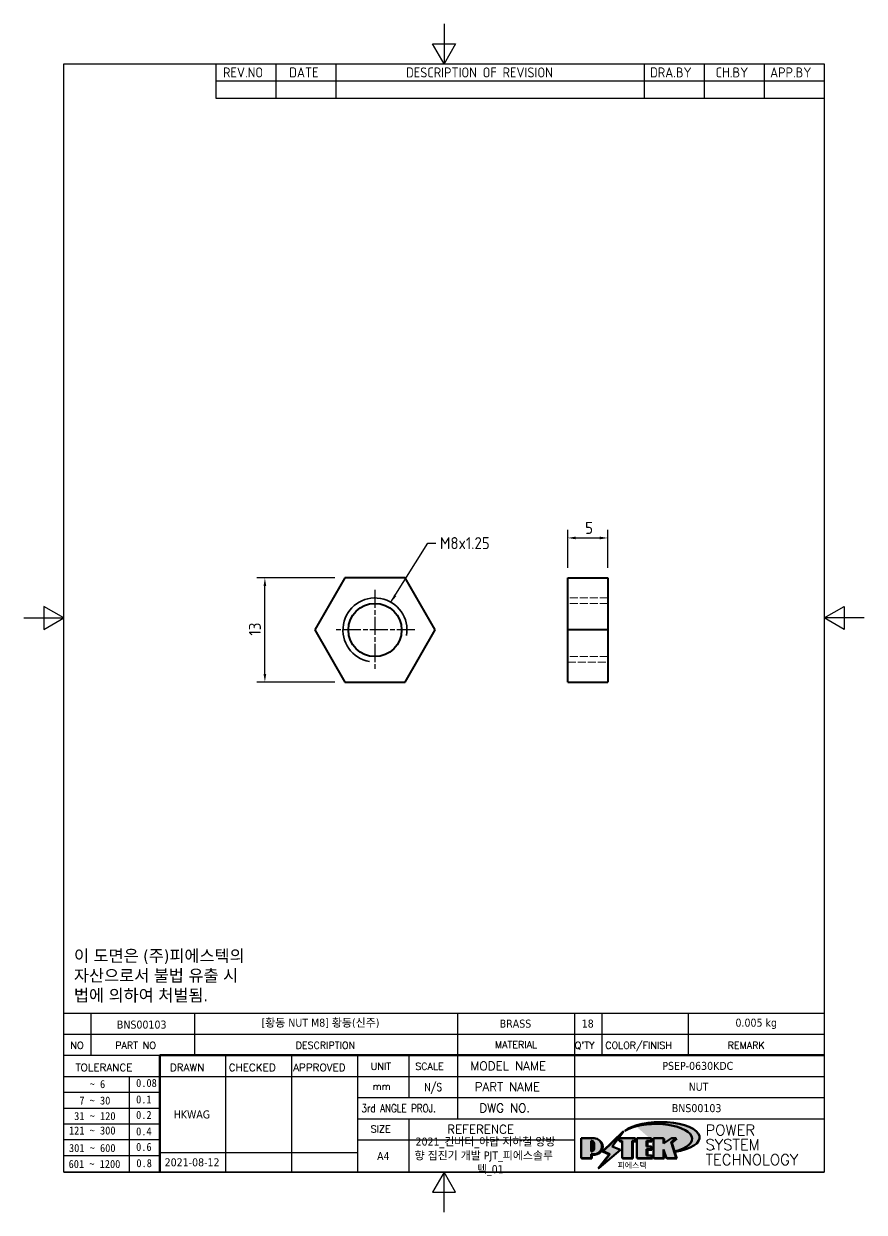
# Model space of a CAD drawing. Header units: millimetres. Extents: x 0 to 105, y 0 to 149.
import ezdxf
from ezdxf.enums import TextEntityAlignment as Align

# ---------------------------------------------------------------- set-up
doc = ezdxf.new("R2010")
doc.units = ezdxf.units.MM
doc.header["$LTSCALE"] = 0.5
doc.linetypes.add('CHAIN', pattern=[0.35429999999999995, 0.2362, -0.0295, 0.0591, -0.0295])
doc.linetypes.add('DASHED', pattern=[0.2067, 0.1654, -0.0413])
doc.layers.get('0').update_dxf_attribs({"color": 3, "lineweight": 25})
for name, color, linetype, lineweight in [('가려진 것(ISO)', 2, 'DASHED', 18), ('가시적인 것(ISO)', 3, 'Continuous', 40), ('가시적인 좁은 것(ISO)', 3, 'Continuous', 35), ('경계(ISO)', 7, 'Continuous', 25), ('기호(ISO)', 5, 'Continuous', 25), ('제목(ISO)', 5, 'Continuous', 50), ('중심 표식(ISO)', 1, 'Continuous', 25), ('치수(ISO)', 2, 'Continuous', 25), ('해치(ISO)', 7, 'Continuous', 18)]:
    doc.layers.add(name, color=color, linetype=linetype, lineweight=lineweight)
doc.styles.add('HAN_291', font='')
doc.styles.add('HAN_370', font='', dxfattribs={"width": 2})
doc.styles.add('ISO Proportiona M2B', font='isocp.shx')
doc.styles.add('RC_284', font='ROMANC.shx')
doc.styles.add('RC_287', font='ROMANC.shx')
doc.styles.add('RC_292', font='ROMANC.shx')
doc.styles.add('ROMANT_294', font='romant.shx')
doc.styles.add('문자 텍스트_PSTEK_POSCO', font='isocp.shx')
doc.styles.add('치수 텍스트_PSTEK_POSCO', font='isocp.shx')
doc.styles.add('텍스트 스타일198', font='tahoma.ttf')
doc.styles.add('텍스트 스타일333', font='ROMANC.shx', dxfattribs={"width": 0.800000011920929})
doc.styles.get('HAN_291').set_extended_font_data('GulimChe')
doc.styles.get('HAN_370').set_extended_font_data('GulimChe')
doc.dimstyles.new('치수_PSTEK_POSCO', dxfattribs={"dimscale": 0.5, "dimtxt": 3, "dimasz": 2, "dimexe": 2, "dimexo": 2.5, "dimgap": 1, "dimtad": 1, "dimrnd": 1e-08, "dimdsep": 46, "dimtxsty": '치수 텍스트_PSTEK_POSCO', "dimcen": 0.09, "dimdle": 10, "dimclrd": 7, "dimclre": 7, "dimclrt": 2, "dimadec": 1, "dimazin": 2, "dimtfac": 1, "dimtmove": 0, "dimatfit": 3, "dimfxl": 0, "dimtolj": 1, "dimlwd": -1, "dimlwe": -1, "dimarcsym": 0})
doc.dimstyles.new('치수_PSTEK_POSCO$7', dxfattribs={"dimscale": 0.5, "dimtxt": 3, "dimasz": 2, "dimexe": 2, "dimexo": 2.5, "dimgap": 1, "dimtad": 1, "dimrnd": 1e-08, "dimdsep": 46, "dimtxsty": '치수 텍스트_PSTEK_POSCO', "dimcen": 0.09, "dimdle": 10, "dimclrd": 7, "dimclre": 7, "dimclrt": 2, "dimadec": 1, "dimazin": 2, "dimtfac": 1, "dimtmove": 0, "dimatfit": 3, "dimfxl": 0, "dimtolj": 1, "dimlwd": -1, "dimlwe": -1, "dimarcsym": 0})

# ---------------------------------------------------------------- blocks, each defined once
blk = doc.blocks.new('경계 Default Border')
at = {"layer": '경계(ISO)', "flags": 128}
for points in [[(105, 297.0000076293945), (105, 287.0000076293945), (102.1132469177246, 292.0000076293945), (107.8867530822754, 292.0000076293945), (105, 287.0000076293945)], [(10, 10), (10, 287.0000076293945), (200, 287.0000076293945), (200, 10), (10, 10)], [(0, 148.5000038146973), (10, 148.5000038146973), (5, 151.3867473602295), (5, 145.6132507324219), (10, 148.5000038146973)], [(210, 148.5000038146973), (200, 148.5000038146973), (205, 151.3867473602295), (205, 145.6132507324219), (200, 148.5000038146973)], [(105, 0), (105, 10), (102.1132469177246, 5), (107.8867530822754, 5), (105, 10)]]:
    blk.add_lwpolyline(points, dxfattribs=at)
blk = doc.blocks.new('제목 블록 PSTEK')
for color, points in [(252, [(317.2195697678507, 17.0593801673321), (322.0326348870767, 21.62682475217465), (322.2781991042243, 21.94392121864296), (317.0471853425802, 16.97985676345368), (318.7512090904202, 16.1899260703855), (316.0018030350395, 12.71868385740789), (316.3356552234328, 13.00206718743325), (318.9235935156908, 16.2694494742633)]), (5, [(321.6183518841322, 17.4193704504104), (319.5281351041078, 18.24969419629727), (322.4505835294948, 22.02344462252142), (317.2195697678507, 17.0593801673321), (318.9235935156908, 16.2694494742633), (316.1741874603099, 12.79820726128571)]), (1, [(324.4839107253602, 19.60711530335299), (325.2419748254881, 19.60711530335299), (325.2419748254881, 20.25857663940324), (321.2266040451076, 20.25857663940324), (321.2266040451076, 19.60711530335299), (321.9846681452406, 19.60711530335299), (321.9846681452406, 15.3430047401139), (324.4839107253602, 15.3430047401139)]), (252, [(321.9846681452406, 19.60711530335299), (321.4042753185749, 19.60711530335299), (321.4042753185749, 19.45905590879572), (321.9846681452406, 19.45905590879572)]), (252, [(324.6615819988275, 19.45905590879572), (325.4196460989604, 19.45905590879572), (325.4196460989604, 20.11051724484596), (325.2419748254881, 20.11051724484596), (325.2419748254881, 19.60711530335299), (324.4839107253602, 19.60711530335299), (324.4839107253602, 15.3430047401139), (322.1623394187076, 15.3430047401139), (322.1623394187076, 15.19494534555726), (324.6615819988275, 15.19494534555726)]), (1, [(329.2277337269622, 20.25857663940324), (325.65654113025, 20.25857663940324), (325.65654113025, 15.3430047401139), (329.3580259941756, 15.3430047401139), (329.3580259941756, 15.9944660761648), (328.1137701654877, 15.9944660761648), (328.1137701654877, 17.56360607323003), (329.2277337269622, 17.56360607323003), (329.2277337269622, 18.25543873810179), (328.1137701654877, 18.25543873810179), (328.1137701654877, 19.60711530335299), (329.2277337269622, 19.60711530335299)]), (252, [(328.2914414389548, 19.45905590879572), (329.4054050004294, 19.45905590879572), (329.4054050004294, 20.11051724484596), (329.2277337269622, 20.11051724484596), (329.2277337269622, 19.60711530335299), (328.1137701654877, 19.60711530335299), (328.1137701654877, 18.25543873810179), (328.2914414389548, 18.25543873810179)]), (252, [(328.2914414389548, 17.41554667867274), (329.4054050004294, 17.41554667867274), (329.4054050004294, 18.10737934354514), (329.2277337269622, 18.10737934354514), (329.2277337269622, 17.56360607323003), (328.1137701654877, 17.56360607323003), (328.1137701654877, 15.9944660761648), (328.2914414389548, 15.9944660761648)]), (1, [(332.3312149849806, 20.25857663940324), (329.8592894925411, 20.25857663940324), (329.8592894925411, 15.3430047401139), (332.3312149849806, 15.3430047401139), (332.3312149849806, 17.4318630164523), (333.0701931098801, 15.3430047401139), (335.4855464857051, 15.3430047401139), (334.2514536401189, 19.30614745124769), (335.4379594596742, 20.25857663940324), (334.3071782107978, 20.25857663940324), (332.3312149849806, 18.99741471888304)]), (252, [(332.5088862584528, 20.1105172448466), (332.3312149849806, 20.1105172448466), (332.3312149849806, 18.99741471888368), (332.5088862584528, 19.11081371413894)]), (252, [(335.6156307331414, 20.11051724484596), (335.2535118015555, 20.11051724484596), (334.2514536401189, 19.30614745124769), (335.4855464857051, 15.3430047401139), (333.1954852176545, 15.3430047401139), (333.2478643833523, 15.19494534555726), (335.6632177591723, 15.19494534555726), (334.4291249135862, 19.15808805669106)]), (252, [(329.5356972676428, 15.8464066816075), (329.3580259941756, 15.8464066816075), (329.3580259941756, 15.3430047401139), (325.8342124037171, 15.3430047401139), (325.8342124037171, 15.19494534555726), (329.5356972676428, 15.19494534555726)]), (252, [(332.5088862584528, 16.92964231796647), (332.3312149849806, 17.43186301645164), (332.3312149849806, 15.3430047401139), (330.0369607660135, 15.3430047401139), (330.0369607660135, 15.19494534555726), (332.5088862584528, 15.19494534555726)])]:
    blk.add_hatch(color=color).paths.add_polyline_path(points)
h = blk.add_hatch(color=1)
edge = h.paths.add_edge_path(flags=0)
edge.add_line((314.2242174273352, 19.60711530335299), (314.2242174273352, 17.00126995915134))
edge.add_line((314.2242174273352, 17.00126995915134), (314.3485873187598, 17.00126995915134))
edge.add_arc((314.3485873187598, 17.6527312952023), 0.6514613360509371, 270, 360)
edge.add_line((315.0000486548106, 17.6527312952023), (315.0000486548106, 18.95565396730211))
edge.add_arc((314.3485873187598, 18.95565396730212), 0.6514613360508712, 0, 90)
edge.add_line((314.3485873187598, 19.60711530335299), (314.2242174273352, 19.60711530335299))
edge = h.paths.add_edge_path()
edge.add_arc((314.9847713324306, 18.28938669179658), 1.969189947606664, 269.9999999999959, 450)
edge.add_line((314.9847713324306, 20.25857663940318), (311.7664314776902, 20.25857663940324))
edge.add_line((311.7664314776902, 20.25857663940324), (311.7664314776902, 15.3430047401139))
edge.add_line((311.7664314776902, 15.3430047401139), (314.2242174273352, 15.3430047401139))
edge.add_line((314.2242174273352, 15.3430047401139), (314.2242174273352, 16.32019674418991))
edge.add_line((314.2242174273352, 16.32019674418991), (314.9847713324307, 16.32019674418991))
h = blk.add_hatch(color=252)
edge = h.paths.add_edge_path()
edge.add_arc((314.9847713324309, 18.28938669179657), 1.969189947606666, 270, 406.8278729790604)
edge.add_arc((315.1624426058984, 18.1413272972396), 1.969189947606962, -90, 53.560984836317004, ccw=False)
edge.add_line((315.1624426058984, 16.17213734963263), (314.4018887008024, 16.17213734963263))
edge.add_line((314.4018887008024, 16.17213734963263), (314.4018887008024, 15.19494534555726))
edge.add_line((314.4018887008024, 15.19494534555726), (311.9441027511573, 15.19494534555726))
edge.add_line((311.9441027511573, 15.19494534555726), (311.9441027511573, 15.3430047401139))
edge.add_line((311.9441027511573, 15.3430047401139), (314.2242174273352, 15.3430047401139))
edge.add_line((314.2242174273352, 15.3430047401139), (314.2242174273352, 16.32019674418991))
edge.add_line((314.2242174273352, 16.32019674418991), (314.9847713324309, 16.32019674418991))
h = blk.add_hatch(color=252)
edge = h.paths.add_edge_path()
edge.add_line((314.4018887008024, 19.45905590879572), (314.5262585922315, 19.45905590879572))
edge.add_arc((314.5262585922314, 18.80759457274939), 0.6514613360463194, 60.4189348879147, 90.00000000000318, ccw=False)
edge.add_arc((314.3485873187602, 18.95565396730057), 0.6514613360524251, 39.96992292766206, 90.00000000009999)
edge.add_line((314.3485873187591, 19.60711530335307), (314.2242174273352, 19.60711530335298))
edge.add_line((314.2242174273352, 19.60711530335299), (314.2242174273352, 17.00126995915134))
edge.add_line((314.2242174273352, 17.00126995915134), (314.3485873187591, 17.00126995915134))
edge.add_arc((314.3485873187568, 17.652731295233), 0.6514613360816299, 270.0000000002, 274.6930825552478)
edge.add_line((314.4018887008024, 17.0034541317032), (314.4018887008024, 19.45905590879572))
at = {"layer": '해치(ISO)', "true_color": 0x27d1fc}
h = blk.add_hatch(color=140, dxfattribs=at)
edge = h.paths.add_edge_path()
edge.add_ellipse((330.3660919371412, 20.15576403068321), major_axis=(9.100907360794343, 0), ratio=0.4069904968023172, start_angle=301.3098473703837, end_angle=507.7436900681698)
edge.add_ellipse((331.5340919371412, 20.4634168429492), major_axis=(-9.82350664112931, 0), ratio=0.3942600559756514, start_angle=111.51207141178469, end_angle=334.47025347086895, ccw=False)
edge.add_line((335.1363447531188, 16.8601935978785), (335.0955236905705, 16.99119398620872))
at = {"color": 180}
for p, q in [((182.475792979055, 11.79100474011392), (182.4757929790549, 51.56524660363496)), ((182.4757929790549, 51.56524660363496), (372.4757929537551, 51.56524660363496)), ((189.2651435055721, 51.56524660363496), (189.2651435055722, 41.00524660363494)), ((215.2152739891528, 41.00524660363494), (215.2152739891528, 51.56524660363496)), ((280.8758854511282, 51.56524660363496), (280.8758854511282, 41.00524660363494)), ((310.0881549537552, 51.56524660363496), (310.0881549537553, 41.00524660363494)), ((316.9044520275131, 51.56524660363496), (316.9044520275127, 41.00524660363494)), ((338.4566026226726, 51.56524660363496), (338.4566026226727, 41.00524660363494)), ((372.4757929537551, 51.56524660363496), (372.4757929537551, 11.79100474011389)), ((182.475792979055, 46.2852466036349), (372.4757929537551, 46.28524660363492)), ((182.475792979055, 41.00524660363493), (206.451475290024, 41.00524660363493)), ((222.9401812389276, 11.79100474011392), (222.9401812389276, 41.00524660363494)), ((239.4288871878316, 11.79100474011392), (239.4288871878316, 41.00524660363494)), ((255.9175931367356, 11.79100474011392), (255.9175931367356, 41.00524660363494)), ((268.6918866058747, 41.00524660363494), (268.6918866058747, 30.44524660363498)), ((280.8758854511282, 41.00524660363494), (280.8758854511282, 25.16524660363502)), ((310.088154953755, 41.00524660363494), (310.088154953755, 11.79100474011392)), ((182.475792979055, 35.72524660363497), (206.451475290024, 35.72524660363497)), ((198.8621818849491, 12.02524660363491), (198.8621818849491, 35.72524660363497)), ((206.451475290024, 35.72524660363497), (372.4757929537551, 35.72524660363497)), ((182.475792979055, 31.77524660363492), (206.451475290024, 31.77524660363492)), ((255.917593136736, 30.44524660363498), (372.4757929537552, 30.44524660363501)), ((182.475792979055, 27.82524660363487), (206.451475290024, 27.82524660363487)), ((182.475792979055, 23.87524660363505), (206.451475290024, 23.87524660363505)), ((255.9175931367359, 25.16524660363502), (372.4757929537552, 25.165246603635)), ((268.6918866058744, 25.16524660363502), (268.6918866058744, 11.79100474011392)), ((182.475792979055, 19.92524660363478), (206.451475290024, 19.92524660363478)), ((255.9175931367359, 19.88524660363481), (310.0881549537553, 19.88524660363481)), ((182.475792979055, 15.97524660363496), (206.451475290024, 15.97524660363496)), ((206.451475290024, 16.74100474011396), (255.9175931367359, 16.74100474011396)), ((182.475792979055, 11.79100474011392), (372.4757929537551, 11.79100474011389))]:
    blk.add_line(p, q, dxfattribs=at)
at = {"color": 7, "lineweight": 50}
for p, q in [((206.4514752900237, 11.79100474011392), (206.4514752900237, 41.00524660363494)), ((206.451475290024, 41.00524660363494), (372.4757929537551, 41.00524660363496))]:
    blk.add_line(p, q, dxfattribs=at)
at = {"color": 7}
for p, q in [((322.2781991042243, 21.94392121864296), (317.0471853425802, 16.97985676345368)), ((322.4505835294948, 22.02344462252142), (317.2195697678507, 17.0593801673321)), ((317.2195697678507, 17.0593801673321), (322.0326348870767, 21.62682475217465)), ((319.5281351041078, 18.24969419629727), (322.4505835294948, 22.02344462252142)), ((322.0326348870767, 21.62682475217465), (322.2781991042243, 21.94392121864296)), ((311.7664314776902, 20.25900474011391), (311.7664314776902, 15.34300474011391)), ((314.9847713324309, 20.25857663940324), (311.7664314776902, 20.25857663940324)), ((314.9847713324309, 20.25857663940324), (311.7664314776902, 20.25857663940324)), ((311.7664314776902, 20.25857663940324), (311.7664314776902, 15.3430047401139)), ((314.2242174273352, 17.00126995915134), (314.2242174273352, 19.60711530335299)), ((314.2242174273352, 19.60711530335299), (314.3485873187591, 19.60711530335299)), ((314.3485873187591, 19.60711530335299), (314.2242174273352, 19.60711530335299)), ((314.2242174273352, 19.60711530335299), (314.2242174273352, 17.00126995915134)), ((314.2242174273352, 17.00126995915134), (314.2242174273352, 19.60711530335299)), ((314.2242174273352, 19.60711530335299), (314.3485873187591, 19.60711530335299)), ((314.4018887008024, 19.45905590879572), (314.5262585922314, 19.45905590879572)), ((314.4018887008024, 17.0034541317032), (314.4018887008024, 19.45905590879572)), ((315.0000486548106, 18.95565396730275), (315.0000486548106, 17.65273129520161)), ((315.0000486548106, 18.95565396730275), (315.0000486548106, 17.65273129520161)), ((321.6183518841322, 17.4193704504104), (319.5281351041078, 18.24969419629727)), ((325.2419748254881, 20.25857663940324), (321.2266040451076, 20.25857663940324)), ((321.2266040451076, 20.25857663940324), (321.2266040451076, 19.60711530335299)), ((325.2419748254881, 20.25857663940324), (321.2266040451076, 20.25857663940324)), ((321.2266040451076, 20.25857663940324), (321.2266040451076, 19.60711530335299)), ((321.2266040451076, 19.60711530335299), (321.9846681452406, 19.60711530335299)), ((321.2266040451076, 19.60711530335299), (321.9846681452406, 19.60711530335299)), ((321.4042753185749, 19.60711530335299), (321.4042753185749, 19.45905590879572)), ((321.9846681452406, 19.60711530335299), (321.4042753185749, 19.60711530335299)), ((321.4042753185749, 19.45905590879572), (321.9846681452406, 19.45905590879572)), ((321.9846681452406, 19.60711530335299), (321.9846681452406, 15.3430047401139)), ((321.9846681452406, 19.45905590879572), (321.9846681452406, 19.60711530335299)), ((321.9846681452406, 19.60711530335299), (321.9846681452406, 15.3430047401139)), ((324.4839107253602, 19.60711530335299), (325.2419748254881, 19.60711530335299)), ((324.4839107253602, 15.3430047401139), (324.4839107253602, 19.60711530335299)), ((325.2419748254881, 19.60711530335299), (324.4839107253602, 19.60711530335299)), ((324.4839107253602, 19.60711530335299), (324.4839107253602, 15.3430047401139)), ((324.4839107253602, 19.60711530335299), (325.2419748254881, 19.60711530335299)), ((324.4839107253602, 15.3430047401139), (324.4839107253602, 19.60711530335299)), ((324.6615819988275, 19.45905590879572), (325.4196460989604, 19.45905590879572)), ((324.6615819988275, 15.19494534555726), (324.6615819988275, 19.45905590879572)), ((325.2419748254881, 19.60711530335299), (325.2419748254881, 20.25857663940324)), ((325.2419748254881, 19.60711530335299), (325.2419748254881, 20.25857663940324)), ((325.4196460989604, 20.11051724484596), (325.2419748254881, 20.11051724484596)), ((325.2419748254881, 20.11051724484596), (325.2419748254881, 19.60711530335299)), ((325.4196460989604, 19.45905590879572), (325.4196460989604, 20.11051724484596)), ((329.2277337269622, 20.25857663940324), (325.65654113025, 20.25857663940324)), ((325.65654113025, 20.25857663940324), (325.65654113025, 15.3430047401139)), ((325.65654113025, 20.25857663940324), (325.65654113025, 15.3430047401139)), ((329.2277337269622, 20.25857663940324), (325.65654113025, 20.25857663940324)), ((328.1137701654877, 18.25543873810179), (328.1137701654877, 19.60711530335299)), ((328.1137701654877, 19.60711530335299), (329.2277337269622, 19.60711530335299)), ((329.2277337269622, 19.60711530335299), (328.1137701654877, 19.60711530335299)), ((328.1137701654877, 19.60711530335299), (328.1137701654877, 18.25543873810179)), ((328.1137701654877, 18.25543873810179), (328.1137701654877, 19.60711530335299)), ((328.1137701654877, 19.60711530335299), (329.2277337269622, 19.60711530335299)), ((329.2277337269622, 18.25543873810179), (328.1137701654877, 18.25543873810179)), ((328.1137701654877, 18.25543873810179), (328.2914414389548, 18.25543873810179)), ((329.2277337269622, 18.25543873810179), (328.1137701654877, 18.25543873810179)), ((328.2914414389548, 18.25543873810179), (328.2914414389548, 19.45905590879572)), ((328.2914414389548, 19.45905590879572), (329.4054050004294, 19.45905590879572)), ((329.2277337269622, 19.60711530335299), (329.2277337269622, 20.25857663940324)), ((329.2277337269622, 19.60711530335299), (329.2277337269622, 20.25857663940324)), ((329.4054050004294, 20.11051724484596), (329.2277337269622, 20.11051724484596)), ((329.2277337269622, 20.11051724484596), (329.2277337269622, 19.60711530335299)), ((329.2277337269622, 17.56360607323003), (329.2277337269622, 18.25543873810179)), ((329.2277337269622, 17.56360607323003), (329.2277337269622, 18.25543873810179)), ((329.4054050004294, 18.10737934354514), (329.2277337269622, 18.10737934354514)), ((329.2277337269622, 18.10737934354514), (329.2277337269622, 17.56360607323003)), ((329.4054050004294, 19.45905590879572), (329.4054050004294, 20.11051724484596)), ((329.4054050004294, 17.41554667867274), (329.4054050004294, 18.10737934354514)), ((332.3312149849806, 20.25857663940324), (329.8592894925411, 20.25857663940324)), ((329.8592894925411, 20.25857663940324), (329.8592894925411, 15.3430047401139)), ((329.8592894925411, 20.25857663940324), (329.8592894925411, 15.3430047401139)), ((332.3312149849806, 20.25857663940324), (329.8592894925411, 20.25857663940324)), ((334.3071782107978, 20.25857663940324), (332.3312149849806, 18.99741471888304)), ((332.3312149849806, 18.99741471888304), (332.3312149849806, 20.25857663940324)), ((334.3071782107978, 20.25857663940324), (332.3312149849806, 18.99741471888304)), ((332.3312149849806, 18.99741471888304), (332.3312149849806, 20.25857663940324)), ((332.5088862584528, 20.1105172448466), (332.3312149849806, 20.1105172448466)), ((332.3312149849806, 20.1105172448466), (332.3312149849806, 18.99741471888368)), ((332.3312149849806, 18.99741471888368), (332.5088862584528, 19.11081371413894)), ((332.5088862584528, 19.11081371413894), (332.5088862584528, 20.1105172448466)), ((334.2514536401189, 19.30614745124769), (335.4379594596742, 20.25857663940324)), ((334.2514536401189, 19.30614745124769), (335.4379594596742, 20.25857663940324)), ((335.2535118015555, 20.11051724484596), (334.2514536401189, 19.30614745124769)), ((335.4855464857051, 15.3430047401139), (334.2514536401189, 19.30614745124769)), ((334.2514536401189, 19.30614745124769), (335.4855464857051, 15.3430047401139)), ((335.4855464857051, 15.3430047401139), (334.2514536401189, 19.30614745124769)), ((335.4379594596742, 20.25857663940324), (334.3071782107978, 20.25857663940324)), ((335.4379594596742, 20.25857663940324), (334.3071782107978, 20.25857663940324)), ((334.4291249135862, 19.15808805669104), (335.6156307331414, 20.11051724484596)), ((335.6632177591723, 15.19494534555726), (334.4291249135862, 19.15808805669104)), ((335.6156307331414, 20.11051724484596), (335.2535118015555, 20.11051724484596)), ((311.7664314776902, 15.3430047401139), (314.2242174273352, 15.3430047401139)), ((311.7664314776902, 15.3430047401139), (314.2242174273352, 15.3430047401139)), ((314.2242174273352, 15.3430047401139), (311.9441027511573, 15.3430047401139)), ((311.9441027511573, 15.3430047401139), (311.9441027511573, 15.19494534555726)), ((311.9441027511573, 15.19494534555726), (314.4018887008024, 15.19494534555726)), ((314.3485873187591, 17.00126995915134), (314.2242174273352, 17.00126995915134)), ((314.2242174273352, 17.00126995915134), (314.3485873187591, 17.00126995915134)), ((314.3485873187591, 17.00126995915134), (314.2242174273352, 17.00126995915134)), ((314.2242174273352, 16.32019674418991), (314.9847713324309, 16.32019674418991)), ((314.2242174273352, 15.3430047401139), (314.2242174273352, 16.32019674418991)), ((314.9847713324309, 16.32019674418991), (314.2242174273352, 16.32019674418991)), ((314.2242174273352, 16.32019674418991), (314.2242174273352, 15.3430047401139)), ((314.2242174273352, 16.32019674418991), (314.9847713324309, 16.32019674418991)), ((314.2242174273352, 15.3430047401139), (314.2242174273352, 16.32019674418991)), ((314.4018887008024, 16.17213734963263), (315.162442605898, 16.17213734963263)), ((314.4018887008024, 15.19494534555726), (314.4018887008024, 16.17213734963263)), ((318.7512090904202, 16.1899260703855), (316.0018030350395, 12.71868385740789)), ((316.1741874603099, 12.79820726128571), (321.6183518841322, 17.4193704504104)), ((318.9235935156908, 16.2694494742633), (316.1741874603099, 12.79820726128571)), ((316.3356552234328, 13.00206718743325), (318.9235935156908, 16.2694494742633)), ((317.0471853425802, 16.97985676345368), (318.7512090904202, 16.1899260703855)), ((318.9235935156908, 16.2694494742633), (317.2195697678507, 17.0593801673321)), ((317.2195697678507, 17.0593801673321), (318.9235935156908, 16.2694494742633)), ((321.9846681452406, 15.3430047401139), (324.4839107253602, 15.3430047401139)), ((321.9846681452406, 15.3430047401139), (324.4839107253602, 15.3430047401139)), ((324.4839107253602, 15.3430047401139), (322.1623394187076, 15.3430047401139)), ((322.1623394187076, 15.3430047401139), (322.1623394187076, 15.19494534555726)), ((322.1623394187076, 15.19494534555726), (324.6615819988275, 15.19494534555726)), ((325.65654113025, 15.3430047401139), (329.3580259941756, 15.3430047401139)), ((325.65654113025, 15.3430047401139), (329.3580259941756, 15.3430047401139)), ((329.3580259941756, 15.3430047401139), (325.8342124037171, 15.3430047401139)), ((325.8342124037171, 15.3430047401139), (325.8342124037171, 15.19494534555726)), ((325.8342124037171, 15.19494534555726), (329.5356972676428, 15.19494534555726)), ((328.1137701654877, 17.56360607323003), (329.2277337269622, 17.56360607323003)), ((328.1137701654877, 15.9944660761648), (328.1137701654877, 17.56360607323003)), ((329.2277337269622, 17.56360607323003), (328.1137701654877, 17.56360607323003)), ((328.1137701654877, 17.56360607323003), (328.1137701654877, 15.9944660761648)), ((328.1137701654877, 17.56360607323003), (329.2277337269622, 17.56360607323003)), ((328.1137701654877, 15.9944660761648), (328.1137701654877, 17.56360607323003)), ((329.3580259941756, 15.9944660761648), (328.1137701654877, 15.9944660761648)), ((328.1137701654877, 15.9944660761648), (328.2914414389548, 15.9944660761648)), ((329.3580259941756, 15.9944660761648), (328.1137701654877, 15.9944660761648)), ((328.2914414389548, 15.9944660761648), (328.2914414389548, 17.41554667867274)), ((328.2914414389548, 17.41554667867274), (329.4054050004294, 17.41554667867274)), ((329.3580259941756, 15.3430047401139), (329.3580259941756, 15.9944660761648)), ((329.3580259941756, 15.3430047401139), (329.3580259941756, 15.9944660761648)), ((329.5356972676428, 15.8464066816075), (329.3580259941756, 15.8464066816075)), ((329.3580259941756, 15.8464066816075), (329.3580259941756, 15.3430047401139)), ((329.5356972676428, 15.19494534555726), (329.5356972676428, 15.8464066816075)), ((329.8592894925411, 15.3430047401139), (332.3312149849806, 15.3430047401139)), ((329.8592894925411, 15.3430047401139), (332.3312149849806, 15.3430047401139)), ((332.3312149849806, 15.3430047401139), (330.0369607660135, 15.3430047401139)), ((330.0369607660135, 15.3430047401139), (330.0369607660135, 15.19494534555726)), ((330.0369607660135, 15.19494534555726), (332.5088862584528, 15.19494534555726)), ((332.3312149849806, 17.4318630164523), (333.0701931098801, 15.3430047401139)), ((332.3312149849806, 15.3430047401139), (332.3312149849806, 17.4318630164523)), ((332.5088862584528, 16.92964231796647), (332.3312149849806, 17.43186301645164)), ((332.3312149849806, 17.43186301645164), (332.3312149849806, 15.3430047401139)), ((332.3312149849806, 17.4318630164523), (333.0701931098801, 15.3430047401139)), ((332.3312149849806, 15.3430047401139), (332.3312149849806, 17.4318630164523)), ((332.5088862584528, 15.19494534555726), (332.5088862584528, 16.92964231796647)), ((333.0701931098801, 15.3430047401139), (335.4855464857051, 15.3430047401139)), ((333.0701931098801, 15.3430047401139), (335.4855464857051, 15.3430047401139)), ((335.4855464857051, 15.3430047401139), (333.1954852176545, 15.3430047401139)), ((333.1954852176545, 15.3430047401139), (333.2478643833523, 15.19494534555726)), ((333.2478643833523, 15.19494534555726), (335.6632177591723, 15.19494534555726)), ((345.0447381189468, 17.50375595811051), (344.9867755289346, 17.689895936919)), ((316.0018030350395, 12.71868385740789), (316.3356552234328, 13.00206718743325))]:
    blk.add_line(p, q, dxfattribs=at)
at = {"color": 5}
for p, q in [((322.4505835294948, 22.02344462252142), (317.2195697678507, 17.0593801673321)), ((319.5281351041078, 18.24969419629727), (322.4505835294948, 22.02344462252142)), ((321.6183518841322, 17.4193704504104), (319.5281351041078, 18.24969419629727)), ((316.1741874603099, 12.79820726128571), (321.6183518841322, 17.4193704504104)), ((318.9235935156908, 16.2694494742633), (316.1741874603099, 12.79820726128571)), ((317.2195697678507, 17.0593801673321), (318.9235935156908, 16.2694494742633))]:
    blk.add_line(p, q, dxfattribs=at)
at = {"color": 1}
for p, q in [((314.9847713324309, 20.25857663940324), (311.7664314776902, 20.25857663940324)), ((311.7664314776902, 20.25857663940324), (311.7664314776902, 15.3430047401139)), ((314.2242174273352, 17.00126995915134), (314.2242174273352, 19.60711530335299)), ((314.2242174273352, 19.60711530335299), (314.3485873187591, 19.60711530335299)), ((315.0000486548106, 18.95565396730275), (315.0000486548106, 17.65273129520161)), ((325.2419748254881, 20.25857663940324), (321.2266040451076, 20.25857663940324)), ((321.2266040451076, 20.25857663940324), (321.2266040451076, 19.60711530335299)), ((321.2266040451076, 19.60711530335299), (321.9846681452406, 19.60711530335299)), ((321.9846681452406, 19.60711530335299), (321.9846681452406, 15.3430047401139)), ((324.4839107253602, 19.60711530335299), (325.2419748254881, 19.60711530335299)), ((324.4839107253602, 15.3430047401139), (324.4839107253602, 19.60711530335299)), ((325.2419748254881, 19.60711530335299), (325.2419748254881, 20.25857663940324)), ((329.2277337269622, 20.25857663940324), (325.65654113025, 20.25857663940324)), ((325.65654113025, 20.25857663940324), (325.65654113025, 15.3430047401139)), ((328.1137701654877, 18.25543873810179), (328.1137701654877, 19.60711530335299)), ((328.1137701654877, 19.60711530335299), (329.2277337269622, 19.60711530335299)), ((329.2277337269622, 18.25543873810179), (328.1137701654877, 18.25543873810179)), ((329.2277337269622, 19.60711530335299), (329.2277337269622, 20.25857663940324)), ((329.2277337269622, 17.56360607323003), (329.2277337269622, 18.25543873810179)), ((332.3312149849806, 20.25857663940324), (329.8592894925411, 20.25857663940324)), ((329.8592894925411, 20.25857663940324), (329.8592894925411, 15.3430047401139)), ((334.3071782107978, 20.25857663940324), (332.3312149849806, 18.99741471888304)), ((332.3312149849806, 18.99741471888304), (332.3312149849806, 20.25857663940324)), ((334.2514536401189, 19.30614745124769), (335.4379594596742, 20.25857663940324)), ((335.4855464857051, 15.3430047401139), (334.2514536401189, 19.30614745124769)), ((335.4379594596742, 20.25857663940324), (334.3071782107978, 20.25857663940324)), ((311.7664314776902, 15.3430047401139), (314.2242174273352, 15.3430047401139)), ((314.3485873187591, 17.00126995915134), (314.2242174273352, 17.00126995915134)), ((314.2242174273352, 16.32019674418991), (314.9847713324309, 16.32019674418991)), ((314.2242174273352, 15.3430047401139), (314.2242174273352, 16.32019674418991)), ((321.9846681452406, 15.3430047401139), (324.4839107253602, 15.3430047401139)), ((325.65654113025, 15.3430047401139), (329.3580259941756, 15.3430047401139)), ((328.1137701654877, 17.56360607323003), (329.2277337269622, 17.56360607323003)), ((328.1137701654877, 15.9944660761648), (328.1137701654877, 17.56360607323003)), ((329.3580259941756, 15.9944660761648), (328.1137701654877, 15.9944660761648)), ((329.3580259941756, 15.3430047401139), (329.3580259941756, 15.9944660761648)), ((329.8592894925411, 15.3430047401139), (332.3312149849806, 15.3430047401139)), ((332.3312149849806, 17.4318630164523), (333.0701931098801, 15.3430047401139)), ((332.3312149849806, 15.3430047401139), (332.3312149849806, 17.4318630164523)), ((333.0701931098801, 15.3430047401139), (335.4855464857051, 15.3430047401139))]:
    blk.add_line(p, q, dxfattribs=at)
at = {"color": 7}
for centre, radius, start, end in [((314.3485873187598, 18.95565396730211), 0.6514613360508712, 0, 90), ((314.3485873187602, 18.95565396730057), 0.6514613360524251, 39.96992292766117, 90), ((314.3485873187598, 18.95565396730212), 0.6514613360508712, 0, 90), ((314.5262585922314, 18.80759457274939), 0.6514613360463193, 60.41893488791137, 90), ((314.9847713324309, 18.28938669179658), 1.969189947606665, 270, 90), ((314.9847713324309, 18.28938669179658), 1.969189947606665, 270, 90), ((314.9847713324307, 18.2893866917965), 1.969189947606594, 270, 46.82787297909833), ((315.1624426058984, 18.1413272972396), 1.969189947606961, 270, 53.56098483636067), ((314.3485873187597, 17.65273129520228), 0.6514613360509381, 270, 0), ((314.3485873187598, 17.6527312952023), 0.6514613360509381, 270, 0), ((314.3485873187568, 17.652731295233), 0.6514613360816299, 270, 274.6930825552478)]:
    blk.add_arc(centre, radius, start, end, dxfattribs=at)
at = {"color": 1}
for centre, radius, start, end in [((314.3485873187598, 18.95565396730211), 0.6514613360508712, 0, 90), ((314.9847713324309, 18.28938669179657), 1.969189947606665, 270, 90), ((314.3485873187598, 17.6527312952023), 0.6514613360509381, 270, 0)]:
    blk.add_arc(centre, radius, start, end, dxfattribs=at)
at = {"layer": '제목(ISO)', "lineweight": 18}
blk.add_line((182.475792979055, 35.72500474011393), (182.475792979055, 11.79100474011392), dxfattribs=at)
at = {"layer": '제목(ISO)'}
for p, q in [((322.2781991042243, 21.94392121864296), (317.0471853425802, 16.97985676345368)), ((322.4505835294948, 22.02344462252142), (317.2195697678507, 17.0593801673321)), ((317.2195697678507, 17.0593801673321), (322.0326348870767, 21.62682475217465)), ((319.5281351041078, 18.24969419629727), (322.4505835294948, 22.02344462252142)), ((322.0326348870767, 21.62682475217465), (322.2781991042243, 21.94392121864296)), ((314.9847713324306, 20.25857663940324), (311.7664314776902, 20.25857663940324)), ((311.7664314776902, 20.25857663940324), (311.7664314776902, 15.3430047401139)), ((314.2242174273352, 17.00126995915134), (314.2242174273352, 19.60711530335299)), ((314.2242174273352, 19.60711530335299), (314.3485873187598, 19.60711530335299)), ((314.3485873187591, 19.60711530335299), (314.2242174273352, 19.60711530335299)), ((314.2242174273352, 19.60711530335299), (314.2242174273352, 17.00126995915134)), ((314.4018887008024, 19.45905590879572), (314.5262585922314, 19.45905590879572)), ((314.4018887008024, 17.0034541317032), (314.4018887008024, 19.45905590879572)), ((315.0000486548106, 18.95565396730211), (315.0000486548106, 17.6527312952023)), ((321.6183518841322, 17.4193704504104), (319.5281351041078, 18.24969419629727)), ((325.2419748254881, 20.25857663940324), (321.2266040451076, 20.25857663940324)), ((321.2266040451076, 20.25857663940324), (321.2266040451076, 19.60711530335299)), ((321.2266040451076, 19.60711530335299), (321.9846681452406, 19.60711530335299)), ((321.9846681452406, 19.60711530335299), (321.4042753185749, 19.60711530335299)), ((321.4042753185749, 19.60711530335299), (321.4042753185749, 19.45905590879572)), ((321.4042753185749, 19.45905590879572), (321.9846681452406, 19.45905590879572)), ((321.9846681452406, 19.60711530335299), (321.9846681452406, 15.3430047401139)), ((321.9846681452406, 19.45905590879572), (321.9846681452406, 19.60711530335299)), ((324.4839107253602, 19.60711530335299), (325.2419748254881, 19.60711530335299)), ((324.4839107253602, 15.3430047401139), (324.4839107253602, 19.60711530335299)), ((325.2419748254881, 19.60711530335299), (324.4839107253602, 19.60711530335299)), ((324.4839107253602, 19.60711530335299), (324.4839107253602, 15.3430047401139)), ((324.6615819988275, 19.45905590879572), (325.4196460989604, 19.45905590879572)), ((324.6615819988275, 15.19494534555726), (324.6615819988275, 19.45905590879572)), ((325.2419748254881, 19.60711530335299), (325.2419748254881, 20.25857663940324)), ((325.4196460989604, 20.11051724484596), (325.2419748254881, 20.11051724484596)), ((325.2419748254881, 20.11051724484596), (325.2419748254881, 19.60711530335299)), ((325.4196460989604, 19.45905590879572), (325.4196460989604, 20.11051724484596)), ((329.2277337269622, 20.25857663940324), (325.65654113025, 20.25857663940324)), ((325.65654113025, 20.25857663940324), (325.65654113025, 15.3430047401139)), ((328.1137701654877, 18.25543873810179), (328.1137701654877, 19.60711530335299)), ((328.1137701654877, 19.60711530335299), (329.2277337269622, 19.60711530335299)), ((329.2277337269622, 19.60711530335299), (328.1137701654877, 19.60711530335299)), ((328.1137701654877, 19.60711530335299), (328.1137701654877, 18.25543873810179)), ((329.2277337269622, 18.25543873810179), (328.1137701654877, 18.25543873810179)), ((328.1137701654877, 18.25543873810179), (328.2914414389548, 18.25543873810179)), ((328.2914414389548, 19.45905590879572), (329.4054050004294, 19.45905590879572)), ((328.2914414389548, 18.25543873810179), (328.2914414389548, 19.45905590879572)), ((329.2277337269622, 19.60711530335299), (329.2277337269622, 20.25857663940324)), ((329.4054050004294, 20.11051724484596), (329.2277337269622, 20.11051724484596)), ((329.2277337269622, 20.11051724484596), (329.2277337269622, 19.60711530335299)), ((329.2277337269622, 17.56360607323003), (329.2277337269622, 18.25543873810179)), ((329.4054050004294, 18.10737934354514), (329.2277337269622, 18.10737934354514)), ((329.2277337269622, 18.10737934354514), (329.2277337269622, 17.56360607323003)), ((329.4054050004294, 19.45905590879572), (329.4054050004294, 20.11051724484596)), ((329.4054050004294, 17.41554667867274), (329.4054050004294, 18.10737934354514)), ((332.3312149849806, 20.25857663940324), (329.8592894925411, 20.25857663940324)), ((329.8592894925411, 20.25857663940324), (329.8592894925411, 15.3430047401139)), ((334.3071782107978, 20.25857663940324), (332.3312149849806, 18.99741471888304)), ((332.3312149849806, 18.99741471888304), (332.3312149849806, 20.25857663940324)), ((332.5088862584528, 20.1105172448466), (332.3312149849806, 20.1105172448466)), ((332.3312149849806, 20.1105172448466), (332.3312149849806, 18.99741471888368)), ((332.3312149849806, 18.99741471888368), (332.5088862584528, 19.11081371413894)), ((332.5088862584528, 19.11081371413894), (332.5088862584528, 20.1105172448466)), ((334.2514536401189, 19.30614745124769), (335.4379594596742, 20.25857663940324)), ((335.2535118015555, 20.11051724484596), (334.2514536401189, 19.30614745124769)), ((335.4855464857051, 15.3430047401139), (334.2514536401189, 19.30614745124769)), ((334.2514536401189, 19.30614745124769), (335.4855464857051, 15.3430047401139)), ((335.4379594596742, 20.25857663940324), (334.3071782107978, 20.25857663940324)), ((334.4291249135862, 19.15808805669106), (335.6156307331414, 20.11051724484596)), ((335.6632177591723, 15.19494534555726), (334.4291249135862, 19.15808805669106)), ((335.6156307331414, 20.11051724484596), (335.2535118015555, 20.11051724484596)), ((311.7664314776902, 15.3430047401139), (314.2242174273352, 15.3430047401139)), ((314.2242174273352, 15.3430047401139), (311.9441027511573, 15.3430047401139)), ((311.9441027511573, 15.3430047401139), (311.9441027511573, 15.19494534555726)), ((311.9441027511573, 15.19494534555726), (314.4018887008024, 15.19494534555726)), ((314.3485873187598, 17.00126995915134), (314.2242174273352, 17.00126995915134)), ((314.2242174273352, 17.00126995915134), (314.3485873187591, 17.00126995915134)), ((314.2242174273352, 15.3430047401139), (314.2242174273352, 16.32019674418991)), ((314.2242174273352, 16.32019674418991), (314.9847713324307, 16.32019674418991)), ((314.9847713324309, 16.32019674418991), (314.2242174273352, 16.32019674418991)), ((314.2242174273352, 16.32019674418991), (314.2242174273352, 15.3430047401139)), ((314.4018887008024, 15.19494534555726), (314.4018887008024, 16.17213734963263)), ((314.4018887008024, 16.17213734963263), (315.1624426058984, 16.17213734963263)), ((318.7512090904202, 16.1899260703855), (316.0018030350395, 12.71868385740789)), ((316.1741874603099, 12.79820726128571), (321.6183518841322, 17.4193704504104)), ((318.9235935156908, 16.2694494742633), (316.1741874603099, 12.79820726128571)), ((316.3356552234328, 13.00206718743325), (318.9235935156908, 16.2694494742633)), ((317.0471853425802, 16.97985676345368), (318.7512090904202, 16.1899260703855)), ((317.2195697678507, 17.0593801673321), (318.9235935156908, 16.2694494742633)), ((318.9235935156908, 16.2694494742633), (317.2195697678507, 17.0593801673321)), ((321.9846681452406, 15.3430047401139), (324.4839107253602, 15.3430047401139)), ((324.4839107253602, 15.3430047401139), (322.1623394187076, 15.3430047401139)), ((322.1623394187076, 15.3430047401139), (322.1623394187076, 15.19494534555726)), ((322.1623394187076, 15.19494534555726), (324.6615819988275, 15.19494534555726)), ((325.65654113025, 15.3430047401139), (329.3580259941756, 15.3430047401139)), ((329.3580259941756, 15.3430047401139), (325.8342124037171, 15.3430047401139)), ((325.8342124037171, 15.3430047401139), (325.8342124037171, 15.19494534555726)), ((325.8342124037171, 15.19494534555726), (329.5356972676428, 15.19494534555726)), ((328.1137701654877, 15.9944660761648), (328.1137701654877, 17.56360607323003)), ((328.1137701654877, 17.56360607323003), (329.2277337269622, 17.56360607323003)), ((329.2277337269622, 17.56360607323003), (328.1137701654877, 17.56360607323003)), ((328.1137701654877, 17.56360607323003), (328.1137701654877, 15.9944660761648)), ((329.3580259941756, 15.9944660761648), (328.1137701654877, 15.9944660761648)), ((328.1137701654877, 15.9944660761648), (328.2914414389548, 15.9944660761648)), ((328.2914414389548, 17.41554667867274), (329.4054050004294, 17.41554667867274)), ((328.2914414389548, 15.9944660761648), (328.2914414389548, 17.41554667867274)), ((329.3580259941756, 15.3430047401139), (329.3580259941756, 15.9944660761648)), ((329.5356972676428, 15.8464066816075), (329.3580259941756, 15.8464066816075)), ((329.3580259941756, 15.8464066816075), (329.3580259941756, 15.3430047401139)), ((329.5356972676428, 15.19494534555726), (329.5356972676428, 15.8464066816075)), ((329.8592894925411, 15.3430047401139), (332.3312149849806, 15.3430047401139)), ((332.3312149849806, 15.3430047401139), (330.0369607660135, 15.3430047401139)), ((330.0369607660135, 15.3430047401139), (330.0369607660135, 15.19494534555726)), ((330.0369607660135, 15.19494534555726), (332.5088862584528, 15.19494534555726)), ((332.3312149849806, 15.3430047401139), (332.3312149849806, 17.4318630164523)), ((332.3312149849806, 17.4318630164523), (333.0701931098801, 15.3430047401139)), ((332.5088862584528, 16.92964231796647), (332.3312149849806, 17.43186301645164)), ((332.3312149849806, 17.43186301645164), (332.3312149849806, 15.3430047401139)), ((332.5088862584528, 15.19494534555726), (332.5088862584528, 16.92964231796647)), ((333.0701931098801, 15.3430047401139), (335.4855464857051, 15.3430047401139)), ((335.4855464857051, 15.3430047401139), (333.1954852176545, 15.3430047401139)), ((333.1954852176545, 15.3430047401139), (333.2478643833523, 15.19494534555726)), ((333.2478643833523, 15.19494534555726), (335.6632177591723, 15.19494534555726)), ((316.0018030350395, 12.71868385740789), (316.3356552234328, 13.00206718743325))]:
    blk.add_line(p, q, dxfattribs=at)
at = {"layer": '제목(ISO)', "color": 4}
blk.add_line((335.1363447531188, 16.8601935978785), (335.0955236905705, 16.99119398620872), dxfattribs=at)
at = {"layer": '제목(ISO)'}
for centre, radius, start, end in [((314.3485873187598, 18.95565396730212), 0.6514613360508712, 0, 90), ((314.3485873187602, 18.95565396730057), 0.6514613360524251, 39.96992292766117, 90), ((314.5262585922314, 18.80759457274939), 0.6514613360463193, 60.41893488791137, 90), ((314.9847713324306, 18.28938669179658), 1.969189947606664, 46.82787297909431, 90), ((314.9847713324307, 18.2893866917965), 1.969189947606594, 270, 46.82787297909833), ((314.9847713324309, 18.28938669179657), 1.969189947606666, 270, 46.8278729790603), ((315.1624426058984, 18.1413272972396), 1.969189947606962, 270, 53.56098483631701), ((314.3485873187598, 17.6527312952023), 0.6514613360509371, 270, 0), ((314.3485873187568, 17.652731295233), 0.6514613360816299, 270, 274.6930825552478)]:
    blk.add_arc(centre, radius, start, end, dxfattribs=at)
at = {"layer": '제목(ISO)', "color": 4}
for centre, major_axis, ratio, start_param, end_param in [((331.5340919371412, 20.4634168429492), (9.82350664112931, 0), 0.3942600559756514, 5.087845455444478, 8.97919982663645), ((330.3660919371412, 20.15576403068321), (9.100907360794343, 0), 0.4069904968023172, 5.258848905294775, 8.861799147915196)]:
    blk.add_ellipse(centre, major_axis=major_axis, ratio=ratio, start_param=start_param, end_param=end_param, dxfattribs=at)
at = {"color": 2}
for s, height, style, p in [('COLOR/FINISH', 1.742399930953979, 'RC_284', (317.7725341324144, 42.62317362549192)), ('NO', 1.742399930953979, 'RC_284', (184.135398793432, 42.62317362549192)), ('PART NO', 1.742399930953979, 'RC_284', (195.3359407378685, 42.62317362549192)), ('DESCRIPTION', 1.742399930953979, 'RC_284', (240.4025565652523, 42.62317362549192)), ("Q'TY", 1.742399930953979, 'RC_284', (310.1440786515383, 42.62317362549192)), ('REMARK', 1.742399930953979, 'RC_284', (348.346649953877, 42.62317362549192)), (' TOLERANCE', 1.899999976158142, 'RC_287', (184.0872874387979, 37.00893196870329)), ('DRAWN', 1.899999976158142, 'RC_287', (208.9766620976279, 37.00893196870329)), ('CHECKED', 1.899999976158142, 'RC_287', (223.6856844514997, 37.00893196870329)), ('APPROVED', 1.899999976158142, 'RC_287', (239.7795453577791, 37.00893196870329)), ('UNIT', 1.742399930953979, 'RC_284', (259.1652673287452, 37.34317362549218)), ('SCALE', 1.742399930953979, 'RC_284', (270.2934779252897, 37.34317362549218)), ('MODEL NAME', 2.178000062704086, 'RC_292', (284.096330289083, 37.25462520371384)), ('    ~ 6', 2.000000029802322, 'HAN_291', (183.7721304966814, 32.8176515608431)), ('0.08', 2.000000029802322, 'HAN_291', (200.5467345600617, 33.09873600004101)), ('mm', 1.742399930953979, 'RC_284', (259.6505418159997, 32.3543089683787)), ('PART NAME', 2.178000062704086, 'RC_292', (285.1416959765849, 32.03045329421792)), ('  7 ~ 30', 2.000000029802322, 'HAN_291', (183.7721304966814, 28.70538114822415)), ('0.1', 2.000000029802322, 'HAN_291', (200.5467345600617, 28.98646558742206)), (' 31 ~ 120', 2.000000029802322, 'HAN_291', (183.7721304966814, 24.82628181916237)), ('0.2', 2.000000029802322, 'HAN_291', (200.5467345600617, 25.10736625836028)), (' DWG NO.', 2.178000062704086, 'RC_292', (284.8124284083233, 26.75045329421772)), ('121 ~ 300', 2.000000029802322, 'HAN_291', (183.7721304966814, 21.21401206133254)), ('0.4', 2.000000029802322, 'HAN_291', (200.5467345600617, 20.99509650053045)), ('SIZE', 1.742399930953979, 'RC_284', (259.1652673287452, 21.69497768947366)), ('REFERENCE', 2.178000062704086, 'RC_292', (278.2741065029841, 21.43214925458022)), ('301 ~ 600', 2.000000029802322, 'HAN_291', (183.7721304966814, 16.83491273227077)), ('0.6', 2.000000029802322, 'HAN_291', (200.5467345600617, 17.11599717146868)), ('0.8', 2.000000029802322, 'HAN_291', (200.6097246063884, 13.05732192299702)), ('601 ~ 1200', 2.000000029802322, 'HAN_291', (183.6802025156883, 12.84759660881125))]:
    blk.add_text(s, height=height, dxfattribs=dict(at, style=style)).set_placement(p)
at = {"color": 2, "style": 'RC_284'}
blk.add_text('MATERIAL', height=1.742399930953979, dxfattribs=at).set_placement((295.4820202024417, 43.64524660363492), align=Align.MIDDLE_CENTER)
at = {"color": 7, "style": '텍스트 스타일333', "width": 0.7999999523162842}
blk.add_text('N/S', height=2.000000029802322, dxfattribs=at).set_placement((274.7838860285014, 33.08524660363496), align=Align.MIDDLE_CENTER)
at = {"color": 2, "style": '텍스트 스타일333', "width": 0.7999999523162842}
blk.add_text('3rd ANGLE PROJ.', height=2.000000029802322, dxfattribs=at).set_placement((256.8430306642954, 26.76148381654429))
at = {"color": 7, "style": 'ROMANT_294'}
for s, p in [('POWER', (342.82727231297, 20.97115304607566)), ('SYSTEM', (342.82727231297, 17.3284636719184)), ('TECHNOLOGY', (342.82727231297, 13.57194088644453))]:
    blk.add_text(s, height=2.700000107288361, dxfattribs=at).set_placement(p)
at = {"color": 7, "insert": (320.8519732224835, 14.21236326823155), "char_height": 1.400000005960464, "attachment_point": 1, "line_spacing_factor": 0.3319999873638153, "style": 'HAN_370'}
blk.add_mtext('\\fHY견고딕|b0|i0;\\H1.4000;피에스텍', dxfattribs=at)
at = {"layer": '제목(ISO)', "color": 7, "style": '텍스트 스타일198'}
for tag, p in [('부품_번호_001', (195.7453760013223, 47.68004260673702)), ('설명_001', (231.8853888523184, 48.1538814053939)), ('재질_001', (291.3933700671943, 47.92524659519488)), ("3._Q'TY_001", (311.8925425637335, 47.92524659519486)), ('질량\\P3;_001', (350.3046145979153, 48.1643332325385)), ('1._MODEL_NAME_001', (332.0304049806628, 37.36524659519486)), ('제목_001', (338.6101788757379, 32.14216150590549)), ('설계자_001', (209.9396160013646, 25.23446884679021)), ('부품_번호_001', (334.4046162545542, 26.8052465951949)), ('프로젝트_001', (270.3601965365016, 18.43951439740151)), ('작성_날짜_001', (207.6770236384131, 13.26600473167383)), ('시트_크기_001', (260.7634369704525, 14.8381256569732)), ('프로젝트_002', (270.1186185478456, 14.97568842208535)), ('프로젝트_003', (285.7003846858696, 11.5491460676562))]:
    blk.add_attdef(tag, p, '', height=2.000000029802322, dxfattribs=at)
for tag, p in [('4._COLOR', (327.6805273250926, 48.92524660363493)), ('점검자', (231.1845342133799, 26.23312567187446)), ('엔지니어링_승인자', (247.673240162284, 26.23312567187446)), ('점검_날짜', (231.1845342133799, 14.26600474011394)), ('엔지니어링_승인_날짜', (247.6732401622839, 14.26600474011394))]:
    blk.add_attdef(tag, text='', height=2.000000029802322, dxfattribs=at).set_placement(p, align=Align.MIDDLE_CENTER)
blk = doc.blocks.new('*D21')
at = {"layer": 'Defpoints', "color": 0, "transparency": 16777216}
for p in [(30.12317944802655, 79.25198239880997), (40.12317944802654, 79.25198239880996), (40.12317944802654, 66.25198239880994)]:
    blk.add_point(p, dxfattribs=at)
at = {"layer": '치수(ISO)', "color": 7, "transparency": 16777216}
for p, q in [((38.87317944802654, 79.25198239880996), (29.12317944802655, 79.25198239880997)), ((30.12317944802655, 67.25198239880996), (30.12317944802655, 78.25198239880997)), ((38.87317944802654, 66.25198239880994), (29.12317944802655, 66.25198239880996))]:
    blk.add_line(p, q, dxfattribs=at)
for points in [[(29.95651278135989, 78.25198239880997), (30.28984611469322, 78.25198239880997), (30.12317944802655, 79.25198239880997)], [(29.95651278135988, 67.25198239880996), (30.28984611469322, 67.25198239880996), (30.12317944802655, 66.25198239880996)]]:
    blk.add_solid(points, dxfattribs=at)
at = {"layer": '치수(ISO)', "color": 2, "transparency": 16777216, "insert": (28.87317944802654, 72.04591638163195), "char_height": 1.5, "attachment_point": 4, "rotation": 90, "style": '치수 텍스트_PSTEK_POSCO'}
blk.add_mtext('\\A1;13', dxfattribs=at)
blk = doc.blocks.new('*D22')
at = {"layer": 'Defpoints', "color": 0, "transparency": 16777216}
for p in [(72.9630958238544, 84.25198239880996), (67.9630958238544, 79.25198239880996), (72.9630958238544, 79.25198239880996)]:
    blk.add_point(p, dxfattribs=at)
at = {"layer": '치수(ISO)', "color": 7, "transparency": 16777216}
for p, q in [((67.9630958238544, 80.50198239880996), (67.9630958238544, 85.25198239880996)), ((72.9630958238544, 80.50198239880996), (72.9630958238544, 85.25198239880996)), ((68.9630958238544, 84.25198239880996), (71.9630958238544, 84.25198239880996))]:
    blk.add_line(p, q, dxfattribs=at)
for points in [[(68.9630958238544, 84.41864906547663), (68.9630958238544, 84.08531573214329), (67.9630958238544, 84.25198239880996)], [(71.9630958238544, 84.41864906547663), (71.9630958238544, 84.08531573214329), (72.9630958238544, 84.25198239880996)]]:
    blk.add_solid(points, dxfattribs=at)
at = {"layer": '치수(ISO)', "color": 2, "transparency": 16777216, "insert": (70.13202980667641, 85.50198239880996), "char_height": 1.5, "attachment_point": 4, "style": '치수 텍스트_PSTEK_POSCO'}
blk.add_mtext('\\A1;5', dxfattribs=at)

msp = doc.modelspace()

# ---------------------------------------------------------------- linework, layer by layer
at = {"layer": '가려진 것(ISO)', "ltscale": 12.09482383728027}
for p, q in [((72.9630958238533, 76.75198239880996), (67.9630958238533, 76.75198239880996)), ((72.9630958238533, 76.07548239880995), (67.9630958238533, 76.07548239880995)), ((72.9630958238533, 69.42848239880995), (67.9630958238533, 69.42848239880995)), ((67.9630958238533, 68.75198239880994), (72.9630958238533, 68.75198239880994))]:
    msp.add_line(p, q, dxfattribs=at)
at = {"layer": '가시적인 것(ISO)'}
for p, q in [((40.12317944802654, 79.25198239880996), (36.37040269829397, 72.75198239880994)), ((47.62873294749168, 79.25198239880996), (40.12317944802654, 79.25198239880996)), ((51.38150969722425, 72.75198239880994), (47.62873294749168, 79.25198239880996)), ((67.9630958238544, 79.25198239880996), (72.9630958238544, 79.25198239880996)), ((67.96309582385553, 72.75198239880994), (67.9630958238544, 79.25198239880996)), ((72.9630958238544, 79.25198239880996), (72.96309582385553, 72.75198239880994)), ((36.37040269829397, 72.75198239880994), (40.12317944802654, 66.25198239880994)), ((47.62873294749167, 66.25198239880994), (51.38150969722425, 72.75198239880994)), ((72.96309582385553, 72.75198239880994), (67.96309582385553, 72.75198239880994)), ((67.9630958238544, 66.25198239880994), (67.96309582385553, 72.75198239880994)), ((72.96309582385553, 72.75198239880994), (72.9630958238544, 66.25198239880994)), ((40.12317944802654, 66.25198239880994), (47.62873294749167, 66.25198239880994)), ((67.9630958238544, 66.25198239880994), (72.9630958238544, 66.25198239880994))]:
    msp.add_line(p, q, dxfattribs=at)
msp.add_circle((43.87595619775911, 72.75198239880994), 3.3235, dxfattribs=at)
at = {"layer": '가시적인 좁은 것(ISO)'}
msp.add_arc((43.87595619775911, 72.75198239880994), 4, 350.0000000000017, 259.9999999999508, dxfattribs=at)
at = {"layer": '기호(ISO)'}
for p, q in [((24, 143.5000038146973), (100, 143.5000038146973)), ((24, 143.5000038146973), (24, 141.3600038146973)), ((31.5, 143.5000038146973), (31.5, 141.3600038146973)), ((39, 143.5000038146973), (39, 141.3600038146973)), ((77.5, 143.5000038146973), (77.5, 141.3600038146973)), ((85, 143.5000038146973), (85, 141.3600038146973)), ((92.5, 143.5000038146973), (92.5, 141.3600038146973)), ((100, 143.5000038146973), (100, 141.3600038146973)), ((24, 141.3600038146973), (100, 141.3600038146973)), ((24, 141.3600038146973), (24, 139.2200038146973)), ((31.5, 141.3600038146973), (31.5, 139.2200038146973)), ((39, 141.3600038146973), (39, 139.2200038146973)), ((77.5, 141.3600038146973), (77.5, 139.2200038146973)), ((85, 141.3600038146973), (85, 139.2200038146973)), ((92.5, 141.3600038146973), (92.5, 139.2200038146973)), ((100, 141.3600038146973), (100, 139.2200038146973)), ((24, 139.2200038146973), (100, 139.2200038146973))]:
    msp.add_line(p, q, dxfattribs=at)
at = {"layer": '중심 표식(ISO)', "linetype": 'CHAIN', "ltscale": 19.05165100097656}
for p, q in [((43.87595619775911, 77.75198239880994), (43.87595619775911, 67.75198239880994)), ((48.87595619775911, 72.75198239880994), (38.87595619775911, 72.75198239880994))]:
    msp.add_line(p, q, dxfattribs=at)

# ---------------------------------------------------------------- block references
at = {"xscale": 0.5, "yscale": 0.5, "zscale": 0.5}
msp.add_blockref('경계 Default Border', (0, 0), dxfattribs=at)
ref = msp.add_blockref('제목 블록 PSTEK', (-86.23789647687758, -0.8955023700569475), dxfattribs=dict(xscale=0.5, yscale=0.5, zscale=0.5))
ref.add_attrib('설계자_001', 'HKWAG', (18.7319115238047, 11.72173205333816), dxfattribs={"layer": '제목(ISO)', "color": 7, "height": 1.000000014901161, "style": '텍스트 스타일198'})
ref.add_attrib('프로젝트_001', '2021_컨버터_야탑 지하철 양방', (48.94220179137324, 8.324254828643808), dxfattribs={"layer": '제목(ISO)', "color": 7, "height": 1.000000014901161, "style": '텍스트 스타일198'})
ref.add_attrib('시트_크기_001', 'A4', (44.14382200834862, 6.523560458429655), dxfattribs={"layer": '제목(ISO)', "color": 7, "height": 1.000000014901161, "style": '텍스트 스타일198'})
ref.add_attrib("3._Q'TY_001", '18', (69.70837480498916, 23.06712092754048), dxfattribs={"layer": '제목(ISO)', "color": 7, "height": 1.000000014901161, "style": '텍스트 스타일198'})
ref.add_attrib('작성_날짜_001', '2021-08-12', (17.60061534232897, 5.737499995779968), dxfattribs={"layer": '제목(ISO)', "color": 7, "height": 1.000000014901161, "style": '텍스트 스타일198'})
ref.add_attrib('재질_001', 'BRASS', (59.4587885567196, 23.06712092754049), dxfattribs={"layer": '제목(ISO)', "color": 7, "height": 1.000000014901161, "style": '텍스트 스타일198'})
ref.add_attrib('부품_번호_001', 'BNS00103', (80.9644116503995, 12.5071209275405), dxfattribs={"layer": '제목(ISO)', "color": 7, "height": 1.000000014901161, "style": '텍스트 스타일198'})
ref.add_attrib('1._MODEL_NAME_001', 'PSEP-0630KDC', (79.7773060134538, 17.78712092754049), dxfattribs={"layer": '제목(ISO)', "color": 7, "height": 1.000000014901161, "style": '텍스트 스타일198'})
ref.add_attrib('질량\\P3;_001', '0.005 kg', (88.91441082208004, 23.1866642462123), dxfattribs={"layer": '제목(ISO)', "color": 7, "height": 1.000000014901161, "style": '텍스트 스타일198'})
ref.add_attrib('설명_001', '[황동 NUT M8] 황동(신주)', (29.70479794928161, 23.18143833264001), dxfattribs={"layer": '제목(ISO)', "color": 7, "height": 1.000000014901161, "style": '텍스트 스타일198'})
ref.add_attrib('부품_번호_001', 'BNS00103', (11.63479152378358, 22.94451893331156), dxfattribs={"layer": '제목(ISO)', "color": 7, "height": 1.000000014901161, "style": '텍스트 스타일198'})
ref.add_attrib('제목_001', 'NUT', (83.0671929609914, 15.1755783828958), dxfattribs={"layer": '제목(ISO)', "color": 7, "height": 1.000000014901161, "style": '텍스트 스타일198'})
ref.add_attrib('프로젝트_002', '향 집진기 개발 PJT_피에스솔루', (48.82141279704525, 6.59234184098573), dxfattribs={"layer": '제목(ISO)', "color": 7, "height": 1.000000014901161, "style": '텍스트 스타일198'})
ref.add_attrib('프로젝트_003', '텍_01', (56.61229586605721, 4.879070663771154), dxfattribs={"layer": '제목(ISO)', "color": 7, "height": 1.000000014901161, "style": '텍스트 스타일198'})

# ---------------------------------------------------------------- texts
at = {"layer": '기호(ISO)', "color": 2, "char_height": 1.25, "attachment_point": 7, "style": 'ISO Proportiona M2B'}
for s, insert in [('REV.NO', (24.8935581841154, 141.7915950251697)), ('DATE', (33.15711588641833, 141.7915950251697)), ('DESCRIPTION OF REVISION', (47.75351021668148, 141.7915950251697)), ('DRA.BY', (78.23786697766016, 141.7915950251697)), ('CH.BY', (86.43214575430582, 141.7915950251697)), ('APP.BY', (93.23886698022017, 141.7915950251697))]:
    msp.add_mtext(s, dxfattribs=dict(at, insert=insert))
at = {"layer": '기호(ISO)', "color": 2, "insert": (51.98806398096728, 83.60629101749589), "char_height": 1.500000059604645, "width": 7.576806020736697, "attachment_point": 4, "line_spacing_factor": 0.5250000357627869, "style": '치수 텍스트_PSTEK_POSCO'}
msp.add_mtext('{M8x1.25}', dxfattribs=at)
at = {"layer": '기호(ISO)', "color": 7, "insert": (6.267250879635098, 29.49674829713592), "char_height": 1.500000059604645, "width": 30.42038913736381, "attachment_point": 4, "line_spacing_factor": 0.9878842234611511, "style": '문자 텍스트_PSTEK_POSCO'}
msp.add_mtext('{\\fTahoma|b0|i0;\\H1.5000;이 도면은 (주)피에스텍의\\P자산으로서 불법 유출 시 \\P법에 의하여 처벌됨.}', dxfattribs=at)

# ---------------------------------------------------------------- dimensions: what is measured, and where the dimension line sits
at = {"layer": '치수(ISO)', "color": 7}
for base, p1, p2, angle, picture, middle in [((72.9630958238544, 84.25198239880996), (67.9630958238544, 79.25198239880996), (72.9630958238544, 79.25198239880996), 180, '*D22', (70.4630958238544, 84.25198239880996)), ((30.12317944802655, 79.25198239880997), (40.12317944802654, 66.25198239880994), (40.12317944802654, 79.25198239880996), 270, '*D21', (30.12317944802654, 72.75198239880994))]:
    dim = msp.add_linear_dim(base=base, p1=p1, p2=p2, angle=angle, dimstyle='치수_PSTEK_POSCO', override={"dimdec": 2, "dimtp": 0, "dimtm": -0, "dimtdec": 2, "dimtofl": 0, "dimatfit": 1}, dxfattribs=at)
    dim.commit()
    dim.dimension.update_dxf_attribs({"geometry": picture, "text_midpoint": middle, "dimtype": 160})

# ---------------------------------------------------------------- leaders
at = {"layer": '기호(ISO)', "color": 7, "annotation_type": 0, "has_hookline": 1, "hookline_direction": 0, "text_width": 6.362132287164378}
msp.add_leader([(45.87595619775979, 76.21608401394731), (50.48806398096728, 83.60629101749589), (51.48806398096728, 83.60629101749589)], dimstyle='치수_PSTEK_POSCO$7', override={"dimtad": 0}, dxfattribs=at)

doc.saveas('drawing.dxf')
